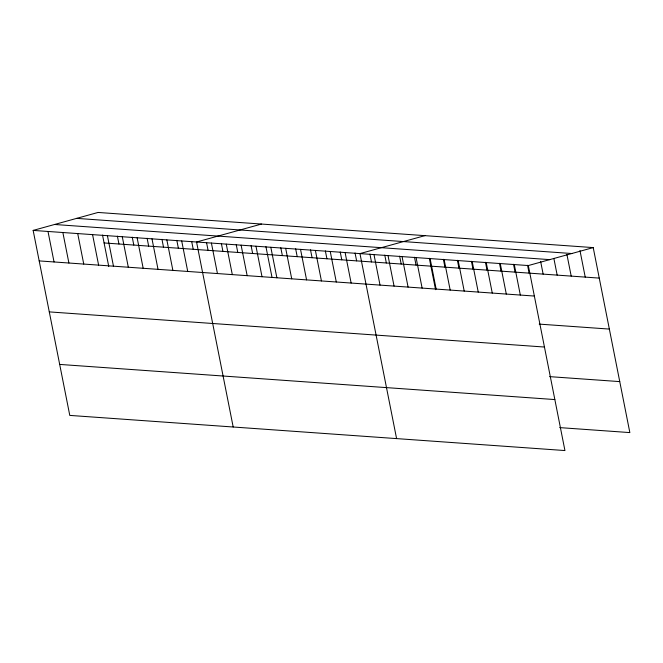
<?xml version="1.0" encoding="UTF-8"?>
<svg xmlns="http://www.w3.org/2000/svg" width="663" height="663" viewBox="0 0 663 663"><rect width="100%" height="100%" fill="white"/><g stroke="black" fill="none" stroke-linecap="round" stroke-linejoin="round"><path stroke-width="0.99" d="M33.15 230.409L528.32 265.556L564.942 450.55L69.781 415.403L33.15 230.409L98.058 212.45L593.219 247.597L629.85 432.591L559.705 427.61M261.462 224.053L196.555 242.003L233.185 426.997M424.867 235.647L359.959 253.606L396.59 438.599M528.32 265.556L593.219 247.597M76.635 218.376L571.804 253.523M54.565 224.484L549.735 259.631M104.091 242.948L599.261 278.104M39.192 260.907L534.353 296.054M539.21 324.108L609.355 329.08M49.286 311.892L544.447 347.039M549.61 376.634L619.756 381.606M59.687 364.418L554.848 399.565M579.968 250.539L585.23 277.109M566.915 254.468L571.199 276.106M553.862 258.388L557.169 275.112M540.61 261.33L543.138 274.117M527.549 265.25L529.115 273.123M514.289 264.562L520.322 295.06M513.527 264.255L515.085 272.128M500.258 263.567L506.3 294.065M499.496 263.261L501.054 271.134M486.228 262.573L492.269 293.071M485.465 262.266L487.023 270.131M472.197 261.57L478.238 292.076M471.434 261.263L472.992 269.137M458.166 260.576L464.208 291.082M457.404 260.269L458.962 268.142M444.135 259.581L450.177 290.079M443.373 259.274L444.931 267.148M430.105 258.587L436.146 289.085M429.342 258.28L435.566 289.681M416.082 257.592L422.116 288.09M414.491 257.227L416.049 265.092M402.051 256.598L408.085 287.096M399.632 256.167L401.19 264.04M388.021 255.595L394.062 286.101M384.78 255.114L386.338 262.987M373.99 254.6L380.032 285.107M369.929 254.062L371.487 261.935M355.07 253.009L356.628 260.874M345.108 252.553L351.141 283.051M340.218 251.957L341.776 259.821M330.249 251.501L336.29 281.999M325.359 250.896L326.917 258.769M315.397 250.44L321.431 280.946M310.508 249.843L312.066 257.716M300.538 249.387L306.579 279.885M295.648 248.791L297.206 256.664M285.687 248.335L291.72 278.833M280.797 247.738L282.355 255.603M270.827 247.282L276.869 277.78M265.938 246.677L271.963 277.101M255.976 246.222L262.018 276.728M251.086 245.625L252.644 253.498M241.117 245.169L247.158 275.667M236.227 244.572L237.785 252.446M226.265 244.117L232.307 274.615M221.376 243.52L222.934 251.385M211.406 243.064L217.447 273.562M206.516 242.459L208.083 250.332M191.665 241.407L193.223 249.28M181.703 240.951L187.737 271.457M176.814 240.354L178.372 248.227M166.844 239.898L172.886 270.396M161.954 239.302L163.512 247.166M151.993 238.846L158.026 269.344M147.103 238.241L148.661 246.114M137.133 237.785L143.175 268.291M132.244 237.188L133.802 245.061M122.282 236.732L128.315 267.239M117.392 236.136L118.95 244.009M107.423 235.68L113.464 266.178M102.533 235.083L108.757 266.485M92.571 234.627L98.613 265.125M77.712 233.575L83.753 264.073M62.861 232.514L68.902 263.02M48.001 231.462L54.043 261.96"/></g></svg>
